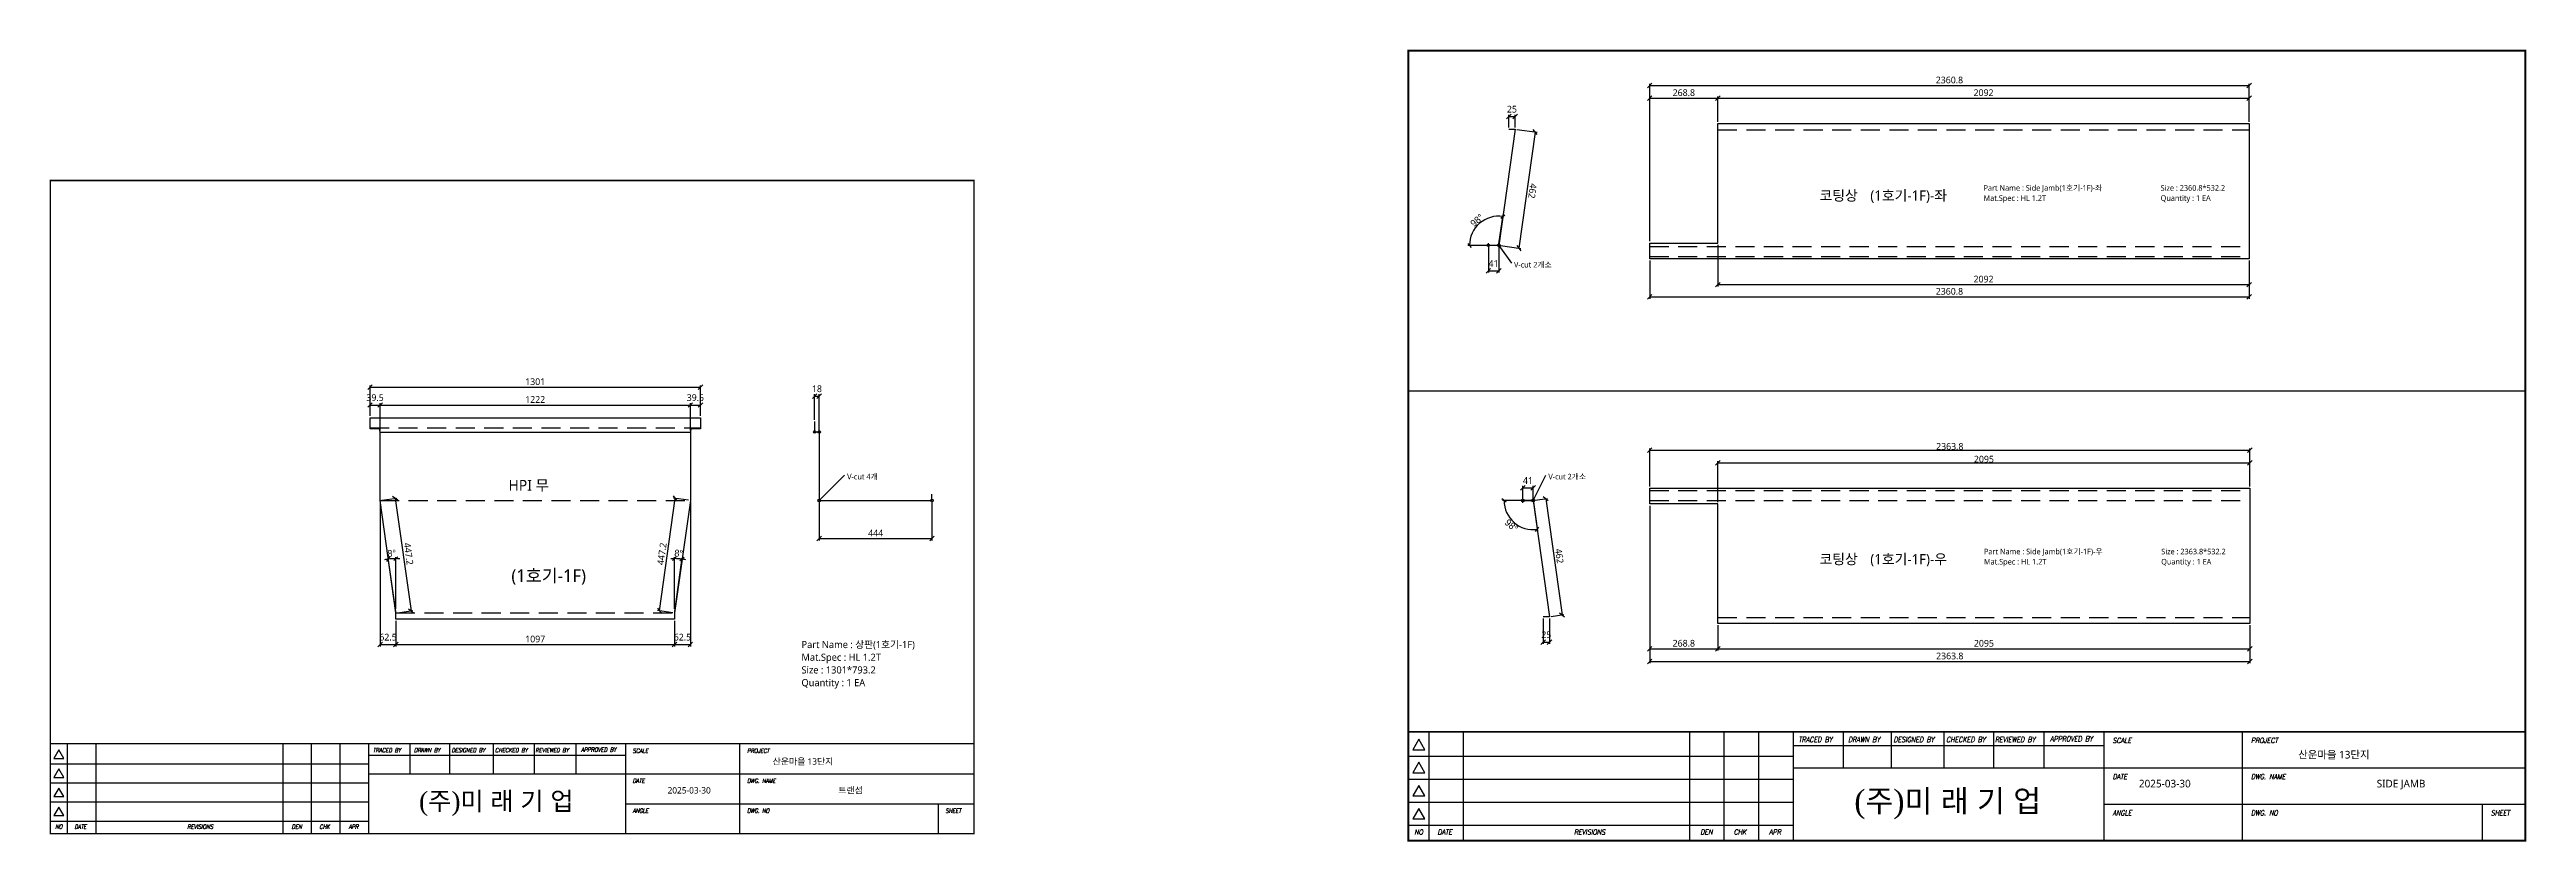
# Model space of a CAD drawing. Extents: x 674 to 10492, y -109346 to 1748.
# Drawn here: x 698 to 10453, y -17343 to -14224 of the extents above; entities that cross this region are included whole.
import ezdxf
from ezdxf.enums import TextEntityAlignment as Align

# ---------------------------------------------------------------- set-up
doc = ezdxf.new("R2010")
doc.units = 0
doc.header["$LTSCALE"] = 10
doc.header["$MEASUREMENT"] = 0
doc.linetypes.add('DASHED2', pattern=[0.375, 0.25, -0.125])
doc.layers.get('0').update_dxf_attribs({"linetype": 'CONTINUOUS'})
for name, color, linetype in [('22', 8, 'DASHED2'), ('dim', 3, 'CONTINUOUS'), ('FROM', 7, 'CONTINUOUS'), ('HIDDEN2', 8, 'CONTINUOUS'), ('레이져', 7, 'CONTINUOUS')]:
    doc.layers.add(name, color=color, linetype=linetype)
doc.styles.add('G1', font='batang.ttc', dxfattribs={"height": 20})
doc.styles.add('ITALICT', font='italict')
doc.styles.add('JKW', font='')
doc.styles.add('MIRAESTYLE', font='gulim.ttc')
doc.styles.add('YCKIM', font='gulim.ttc')
doc.styles.get('JKW').set_extended_font_data('NanumGothic')
doc.dimstyles.new('MIRAE', dxfattribs={"dimscale": 100, "dimtxt": 0.25, "dimasz": 0.15, "dimexe": 0.06, "dimexo": 0.06, "dimgap": 0.07, "dimtad": 1, "dimdec": 1, "dimtxsty": 'YCKIM', "dimblk": 'OBLIQUE', "dimcen": 2.5, "dimclrd": 3, "dimclre": 3, "dimclrt": 256, "dimadec": 1, "dimazin": 3, "dimtfac": 0.5, "dimtix": 1, "dimtmove": 0, "dimatfit": 3, "dimldrblk": 'OBLIQUE'})
doc.dimstyles.get("Standard").update_dxf_attribs({"dimtxt": 2.5, "dimasz": 2.5, "dimexe": 1.25, "dimexo": 0.625, "dimtad": 1, "dimtxsty": 'MIRAESTYLE', "dimcen": 2.5, "dimazin": 3, "dimtfac": 1, "dimtmove": 0, "dimatfit": 3})
doc.dimstyles.new('미래', dxfattribs={"dimscale": 120, "dimtxt": 0.2, "dimasz": 0.15, "dimexe": 0.06, "dimexo": 0.06, "dimgap": 0.07, "dimtad": 1, "dimdec": 1, "dimlfac": -1, "dimtxsty": 'JKW', "dimblk": 'OBLIQUE', "dimcen": 2.5, "dimclrd": 3, "dimclre": 3, "dimclrt": 256, "dimadec": 1, "dimazin": 2, "dimtfac": 0.5, "dimtmove": 1, "dimatfit": 3, "dimarcsym": 1})

# ---------------------------------------------------------------- blocks, each defined once
blk = doc.blocks.new('_OBLIQUE')
at = {"color": 0, "linetype": 'ByBlock'}
blk.add_line((-0.5, -0.5), (0.5, 0.5), dxfattribs=at)
blk = doc.blocks.new('3')
at = {"layer": 'FROM', "color": 7}
blk.add_line((25823.5, 11169), (25823.5, 11496.2), dxfattribs=at)
at = {"layer": 'FROM', "color": 2}
for p, q in [((25885.8, 11169), (25885.8, 11496.2)), ((25989.7, 11169), (25989.7, 11496.2)), ((26670, 11169), (26670, 11496.2)), ((26773.9, 11169), (26773.9, 11496.2)), ((26877.7, 11169), (26877.7, 11496.2)), ((25823.5, 11422.9), (26981.6, 11422.9)), ((25823.5, 11353.6), (26981.6, 11353.6)), ((25823.5, 11284.4), (26981.6, 11284.4)), ((25823.5, 11215.1), (26981.6, 11215.1))]:
    blk.add_line(p, q, dxfattribs=at)
at = {"layer": 'FROM', "color": 0}
for p, q in [((26981.6, 11169), (26981.6, 11496.2)), ((27131.3, 11496.2), (27131.3, 11387.2)), ((27276.5, 11387.2), (27276.5, 11496.2)), ((27434, 11496.2), (27434, 11387.2)), ((27583.7, 11496.2), (27583.7, 11387.2)), ((27735.3, 11496.2), (27735.3, 11387.2)), ((27915.7, 11496.2), (27915.7, 11169)), ((28332.2, 11169), (28332.2, 11496.2)), ((26981.6, 11454.7), (27915.7, 11454.7)), ((26981.6, 11387.2), (29183.5, 11387.2)), ((27915.7, 11278.1), (29183.5, 11278.1))]:
    blk.add_line(p, q, dxfattribs=at)
at = {"layer": 'FROM'}
blk.add_line((29053.7, 11278.1), (29053.7, 11169), dxfattribs=at)
at = {"layer": 'FROM', "color": 0, "const_width": 5.89}
blk.add_lwpolyline([(25823.5, 11169), (29183.5, 11169), (29183.5, 13545), (25823.5, 13545)], close=True, dxfattribs=at)
at = {"layer": 'FROM', "color": 0, "const_width": 4.87}
blk.add_lwpolyline([(25823.5, 11496.2), (29183.5, 11496.2)], dxfattribs=at)
at = {"layer": 'FROM', "color": 2}
for points in [[(25854.7, 11473.5), (25836.7, 11442.3), (25872.7, 11442.3)], [(25854.7, 11404.3), (25836.7, 11373.1), (25872.7, 11373.1)], [(25854.7, 11335), (25836.7, 11303.8), (25872.7, 11303.8)], [(25854.7, 11265.7), (25836.7, 11234.6), (25872.7, 11234.6)]]:
    blk.add_lwpolyline(points, close=True, dxfattribs=at)
at = {"layer": 'FROM', "color": 4, "style": 'ITALICT', "width": 0.8}
for s, height, p in [('TRACED BY', 15.58, (26997.2, 11465)), ('DRAWN BY', 15.58, (27146.3, 11465)), ('DESIGNED BY', 15.583, (27282.8, 11465)), ('CHECKED BY', 15.58, (27441.2, 11465)), ('REVIEWED BY', 15.583, (27587.9, 11465)), ('APPROVED BY', 15.583, (27753.8, 11466.9)), ('SCALE', 15.58, (27941.7, 11462.5)), ('PROJECT', 15.58, (28358.1, 11462.5)), ('DATE', 15.58, (27941.7, 11353.4)), ('DWG. NAME', 15.58, (28358.1, 11353.4)), ('ANGLE', 15.58, (27941.7, 11244.4)), ('DWG. NO', 15.58, (28358.1, 11244.4)), ('SHEET', 15.58, (29079.6, 11244.4)), ('NO', 15.58, (25841.2, 11186.7)), ('DATE', 15.58, (25911.2, 11186.7)), ('REVISIONS', 15.58, (26321.6, 11186.7)), ('DEN', 15.58, (26701.4, 11186.7)), ('CHK', 15.58, (26802.1, 11186.7)), ('APR', 15.58, (26908.6, 11186.7))]:
    blk.add_text(s, height=height, dxfattribs=at).set_placement(p)
blk = doc.blocks.new('transom_frame')
at = {"xscale": 0.837272107773114, "yscale": 0.837272107773114, "zscale": 0.837272107773114}
blk.add_blockref('3', (-21621.3, -9351.5), dxfattribs=at)
at = {"style": 'G1'}
blk.add_text('(주)미 래 기 업', height=55.92, dxfattribs=at).set_placement((1358.1, 93.9), align=Align.MIDDLE)
blk = doc.blocks.new('side_frame')
at = {"color": 8}
blk.add_line((4557, 1833), (0, 1833), dxfattribs=at)
at = {"xscale": 1.356231088589885, "yscale": 1.356231088589885, "zscale": 1.356231088589885}
blk.add_blockref('3', (-35023, -15148), dxfattribs=at)
at = {"style": 'G1'}
blk.add_text('(주)미 래 기 업', height=90.6, dxfattribs=at).set_placement((2200, 152), align=Align.MIDDLE)

msp = doc.modelspace()

# ---------------------------------------------------------------- linework, layer by layer
for p, q in [((6470, -14538), (6405.6, -14995.49)), ((6445, -14538), (6470, -14538)), ((6364.6, -14995.49), (6364.6, -14986.49)), ((6405.6, -14995.49), (6364.6, -14995.49)), ((3711.5, -15689), (3711.5, -15730)), ((3711.5, -15730), (3729.5, -15730)), ((3729.5, -15730), (3729.5, -15730)), ((3729.5, -15730), (3729.5, -16000)), ((4173.5, -16000), (4173.5, -15975)), ((3729.5, -16000), (4173.5, -16000)), ((6500, -16009), (6500, -16000)), ((6500, -16000), (6541, -16000)), ((6541, -16000), (6605.4, -16457.49)), ((6605.4, -16457.49), (6580.4, -16457.49))]:
    msp.add_line(p, q)
at = {"color": 6}
for centre in [(6364.6, -14995.49), (6405.6, -14995.49), (3711.5, -15730), (3729.5, -15730), (3729.5, -16000), (4173.5, -16000), (6500, -16000), (6541, -16000)]:
    msp.add_circle(centre, 5, dxfattribs=at)
at = {"layer": '22', "ltscale": 30}
for p, q in [((7268.8, -14539.8), (9360.8, -14539.8)), ((7000, -15000), (9360.8, -15000)), ((7000, -15039.8), (9360.8, -15039.8)), ((1960.5, -15714.4), (3261.5, -15714.4)), ((7000, -15960.2), (9363.8, -15960.2)), ((2000, -16000), (3222, -16000)), ((7000, -16000), (9363.8, -16000)), ((2062.5, -16442.8), (3159.5, -16442.8)), ((7268.8, -16460.2), (9363.8, -16460.2))]:
    msp.add_line(p, q, dxfattribs=at)
at = {"layer": 'HIDDEN2'}
msp.add_line((2000, -15731.2), (3222, -15731.2), dxfattribs=at)
at = {"layer": '레이져'}
for p, q in [((7268.8, -14516), (9360.8, -14516)), ((7268.8, -14539.8), (7268.8, -14516)), ((9360.8, -14516), (9360.8, -14539.8)), ((7268.8, -14986.5), (7268.8, -14539.8)), ((7268.8, -14539.8), (7268.8, -14539.8)), ((9360.8, -14539.8), (9360.8, -15000)), ((7000, -15000), (7000, -14986.5)), ((7000, -14986.5), (7268.8, -14986.5)), ((7000, -15039.8), (7000, -15000)), ((9360.8, -15000), (9360.8, -15039.8)), ((7000, -15048.2), (7000, -15039.8)), ((9360.8, -15048.2), (7000, -15048.2)), ((9360.8, -15039.8), (9360.8, -15048.2)), ((1960.5, -15674), (3261.5, -15674)), ((1960.5, -15714.4), (1960.5, -15674)), ((3261.5, -15674), (3261.5, -15714.4)), ((1960.5, -15718.3), (1960.5, -15714.4)), ((1998.12, -15718.3), (1960.5, -15718.3)), ((2000, -15731.2), (1998.12, -15718.3)), ((2000, -16000), (2000, -15731.2)), ((3223.88, -15718.3), (3222, -15731.2)), ((3222, -15731.2), (3222, -16000)), ((3261.5, -15718.3), (3223.88, -15718.3)), ((3261.5, -15714.4), (3261.5, -15718.3)), ((7000, -15951.8), (9363.8, -15951.8)), ((7000, -15960.2), (7000, -15951.8)), ((7000, -16000), (7000, -15960.2)), ((9363.8, -15951.8), (9363.8, -15960.2)), ((9363.8, -15960.2), (9363.8, -16000)), ((2062.5, -16442.8), (2000, -16000)), ((3222, -16000), (3159.5, -16442.8)), ((7000, -16013.5), (7000, -16000)), ((7268.8, -16013.5), (7000, -16013.5)), ((7268.8, -16460.2), (7268.8, -16013.5)), ((9363.8, -16000), (9363.8, -16460.2)), ((2062.5, -16467.2), (2062.5, -16442.8)), ((2062.5, -16442.8), (2062.5, -16442.8)), ((3159.5, -16467.2), (2062.5, -16467.2)), ((3159.5, -16442.8), (3159.5, -16442.8)), ((3159.5, -16442.8), (3159.5, -16467.2)), ((7268.8, -16484), (7268.8, -16460.2)), ((9363.8, -16484), (7268.8, -16484)), ((9363.8, -16460.2), (9363.8, -16484)), ((9363.8, -16484), (9363.8, -16484))]:
    msp.add_line(p, q, dxfattribs=at)

# ---------------------------------------------------------------- block references
for name, p, xscale, yscale in [('side_frame', (6050, -17338.8, 0.97), 0.9653429602888086, 0.9653429602888086), ('transom_frame', (701.5, -17312, 1.29), 1.29296875, 1.29296875)]:
    msp.add_blockref(name, p, dxfattribs=dict(xscale=xscale, yscale=yscale))

# ---------------------------------------------------------------- texts
at = {"style": 'JKW'}
for s, height, p in [('코팅상', 40, (7668.8, -14799.13)), ('Part Name : Side Jamb(1호기-1F)-좌', 22, (8314.8, -14769.13)), ('Mat.Spec : HL 1.2T ', 22, (8314.8, -14809.13)), ('Size : 2360.8*532.2 ', 22, (9012.13, -14769.13)), ('Quantity : 1 EA ', 22, (9012.13, -14809.13)), ('Part Name : Side Jamb(1호기-1F)-우', 22, (8316.3, -16201)), ('Size : 2363.8*532.2 ', 22, (9014.63, -16201)), ('코팅상', 40, (7668.8, -16231)), ('Mat.Spec : HL 1.2T ', 22, (8316.3, -16241)), ('Quantity : 1 EA ', 22, (9014.63, -16241)), ('Part Name : 상판(1호기-1F)', 28, (3659.5, -16567.2)), ('Size : 1301*793.2', 28, (3659.5, -16667.2)), ('Mat.Spec : HL 1.2T', 28, (3659.5, -16617.2)), ('Quantity : 1 EA', 28, (3659.5, -16717.2)), ('산운마을 13단지', 25, (3546.03, -17027.55)), ('산운마을 13단지', 30, (9554.19, -17000.93)), ('2025-03-30', 25, (3132.28, -17141.33)), ('트랜섬', 25, (3804.62, -17141.33)), ('2025-03-30', 30, (8926.72, -17114.84)), ('SIDE JAMB', 30, (9863.1, -17114.84))]:
    msp.add_text(s, height=height, dxfattribs=at).set_placement(p, align=Align.MIDDLE_LEFT)
at = {"char_height": 22, "attachment_point": 1, "style": 'JKW'}
for s, insert in [('V-cut 2개소', (6465.6, -15060.49)), ('V-cut 4개', (3839.5, -15895)), ('V-cut 2개소', (6601, -15895))]:
    msp.add_mtext(s, dxfattribs=dict(at, insert=insert))
at = {"layer": '레이져', "style": 'JKW'}
for s, height, p in [('(1호기-1F)-좌', 40, (7868.8, -14799.13)), ('HPI 무', 42, (2506, -15940)), ('(1호기-1F)', 50, (2517.17, -16296)), ('(1호기-1F)-우', 40, (7868.8, -16231))]:
    msp.add_text(s, height=height, dxfattribs=at).set_placement(p, align=Align.MIDDLE_LEFT)

# ---------------------------------------------------------------- dimensions: what is measured, and where the dimension line sits
for base, line1, line2 in [((6391.45, -14881.12), ((6364.6, -14995.49), (6405.6, -14995.49)), ((6405.6, -14995.49), (6470, -14538))), ((6531.85, -16114.37), ((6541, -16000), (6605.4, -16457.49)), ((6541, -16000), (6500, -16000))), ((2046.88, -16229.6), ((2062.5, -16442.8), (2000, -16000)), ((2062.5, -16442.8), (2062.5, -16432.8))), ((3175.12, -16229.6), ((3159.5, -16442.8), (3159.5, -16432.8)), ((3159.5, -16442.8), (3222, -16000)))]:
    msp.add_angular_dim_2l(base=base, line1=line1, line2=line2, dimstyle='mirae', override={"dimtxt": 0.27, "dimgap": 0.02, "dimdec": 0, "dimlfac": 1, "dimdsep": 46, "dimclrt": 7}).render()
at = {"layer": 'dim'}
for base, p1, p2, override in [((7000, -14366), (7000, -14986.5), (9360.8, -14516), {"dimtxt": 0.22, "dimgap": 0.07, "dimdec": 1, "dimlfac": 1, "dimdsep": 46, "dimclrt": 7}), ((7000, -14416), (7000, -14986.5), (7268.8, -14516), {"dimtxt": 0.22, "dimgap": 0.07, "dimdec": 1, "dimlfac": 1, "dimdsep": 46, "dimclrt": 7}), ((7268.8, -14416), (7268.8, -14516), (9360.8, -14516), {"dimtxt": 0.22, "dimgap": 0.07, "dimdec": 1, "dimlfac": 1, "dimdsep": 46, "dimclrt": 7}), ((6445, -14488), (6445, -14538), (6470, -14538), {"dimtxt": 0.22, "dimgap": 0.07, "dimdec": 1, "dimlfac": 1, "dimdsep": 46, "dimclrt": 7}), ((6364.6, -15095.49), (6364.6, -14995.49), (6405.6, -14995.49), {"dimtxt": 0.22, "dimgap": 0.07, "dimdec": 1, "dimlfac": 1, "dimdsep": 46, "dimclrt": 7}), ((7268.8, -15150), (7268.8, -14986.5), (9360.8, -15048.2), {"dimtxt": 0.22, "dimgap": 0.07, "dimdec": 1, "dimlfac": 1, "dimdsep": 46, "dimclrt": 7}), ((7000, -15198.2), (7000, -15048.2), (9360.8, -15048.2), {"dimtxt": 0.22, "dimgap": 0.07, "dimdec": 1, "dimlfac": 1, "dimdsep": 46, "dimclrt": 7}), ((1960.5, -15624), (1960.5, -15674), (2000, -15731.2), {"dimtxt": 0.22, "dimgap": 0.07, "dimdec": 1, "dimlfac": 1, "dimdsep": 46, "dimclrt": 7}), ((1960.5, -15554), (1960.5, -15674), (3261.5, -15674), {"dimtxt": 0.22, "dimgap": 0.07, "dimdec": 1, "dimlfac": 1, "dimdsep": 46, "dimclrt": 7}), ((2000, -15624), (2000, -15731.2), (3222, -15731.2), {"dimtxt": 0.22, "dimgap": 0.07, "dimdec": 1, "dimlfac": 1, "dimdsep": 46, "dimclrt": 7}), ((3222, -15624), (3222, -15731.2), (3261.5, -15674), {"dimtxt": 0.22, "dimgap": 0.07, "dimdec": 1, "dimlfac": 1, "dimdsep": 46, "dimclrt": 7}), ((3711.5, -15589), (3711.5, -15689), (3729.5, -15730), {"dimtxt": 0.22, "dimgap": 0.07, "dimdec": 1, "dimlfac": 1, "dimdsep": 46, "dimclrt": 7}), ((7000, -15801.8), (7000, -15951.8), (9363.8, -15951.8), {"dimtxt": 0.22, "dimgap": 0.01, "dimdec": 1, "dimlfac": 1, "dimdsep": 46, "dimclrt": 7}), ((7268.8, -15851.8), (7268.8, -16013.5), (9363.8, -15951.8), {"dimtxt": 0.22, "dimgap": 0.01, "dimdec": 1, "dimlfac": 1, "dimdsep": 46, "dimclrt": 7}), ((6500, -15950), (6500, -16000), (6541, -16000), {"dimtxt": 0.22, "dimgap": 0.07, "dimdec": 1, "dimlfac": 1, "dimdsep": 46, "dimclrt": 7}), ((2000, -16567.2), (2000, -16000), (2062.5, -16467.2), {"dimtxt": 0.22, "dimgap": 0.07, "dimdec": 1, "dimlfac": 1, "dimdsep": 46, "dimclrt": 7}), ((3159.5, -16567.2), (3159.5, -16467.2), (3222, -16000), {"dimtxt": 0.22, "dimgap": 0.07, "dimdec": 1, "dimlfac": 1, "dimdsep": 46, "dimclrt": 7}), ((3729.5, -16150), (3729.5, -16000), (4173.5, -16000), {"dimtxt": 0.22, "dimgap": 0.07, "dimdec": 1, "dimlfac": 1, "dimdsep": 46, "dimclrt": 7}), ((7000, -16584), (7000, -16013.5), (7268.8, -16484), {"dimtxt": 0.22, "dimgap": 0.07, "dimdec": 1, "dimlfac": 1, "dimdsep": 46, "dimclrt": 7}), ((7000, -16634), (7000, -16013.5), (9363.8, -16484), {"dimtxt": 0.22, "dimgap": 0.07, "dimdec": 1, "dimlfac": 1, "dimdsep": 46, "dimclrt": 7}), ((2062.5, -16567.2), (2062.5, -16467.2), (3159.5, -16467.2), {"dimtxt": 0.22, "dimgap": 0.07, "dimdec": 1, "dimlfac": 1, "dimdsep": 46, "dimclrt": 7}), ((6580.4, -16557.49), (6580.4, -16457.49), (6605.4, -16457.49), {"dimtxt": 0.22, "dimgap": 0.07, "dimdec": 1, "dimlfac": 1, "dimdsep": 46, "dimclrt": 7}), ((7268.8, -16584), (7268.8, -16484), (9363.8, -16484), {"dimtxt": 0.22, "dimgap": 0.07, "dimdec": 1, "dimlfac": 1, "dimdsep": 46, "dimclrt": 7})]:
    msp.add_linear_dim(base=base, p1=p1, p2=p2, dimstyle='미래', override=override, dxfattribs=at).render()
for base, p1, p2, angle in [((6549.22, -14549.15), (6470, -14538), (6405.6, -14995.49), 261.987362), ((2059.41, -15991.61), (2000, -16000), (2062.5, -16442.8), 278.034069), ((3100.09, -16434.41), (3159.5, -16442.8), (3222, -16000), 81.965931), ((6590.51, -15993.03), (6541, -16000), (6605.4, -16457.49), 278.012638)]:
    msp.add_linear_dim(base=base, p1=p1, p2=p2, angle=angle, dimstyle='미래', override={"dimtxt": 0.22, "dimgap": 0.07, "dimdec": 1, "dimlfac": 1, "dimdsep": 46, "dimclrt": 7}, dxfattribs=at).render()

# ---------------------------------------------------------------- leaders
for points in [[(6405.6, -14995.49), (6455.6, -15065.49)], [(3729.5, -16000), (3829.5, -15900)], [(6541, -16000), (6591, -15900)]]:
    msp.add_leader(points, dimstyle='Standard', dxfattribs=at)

doc.saveas('drawing.dxf')
